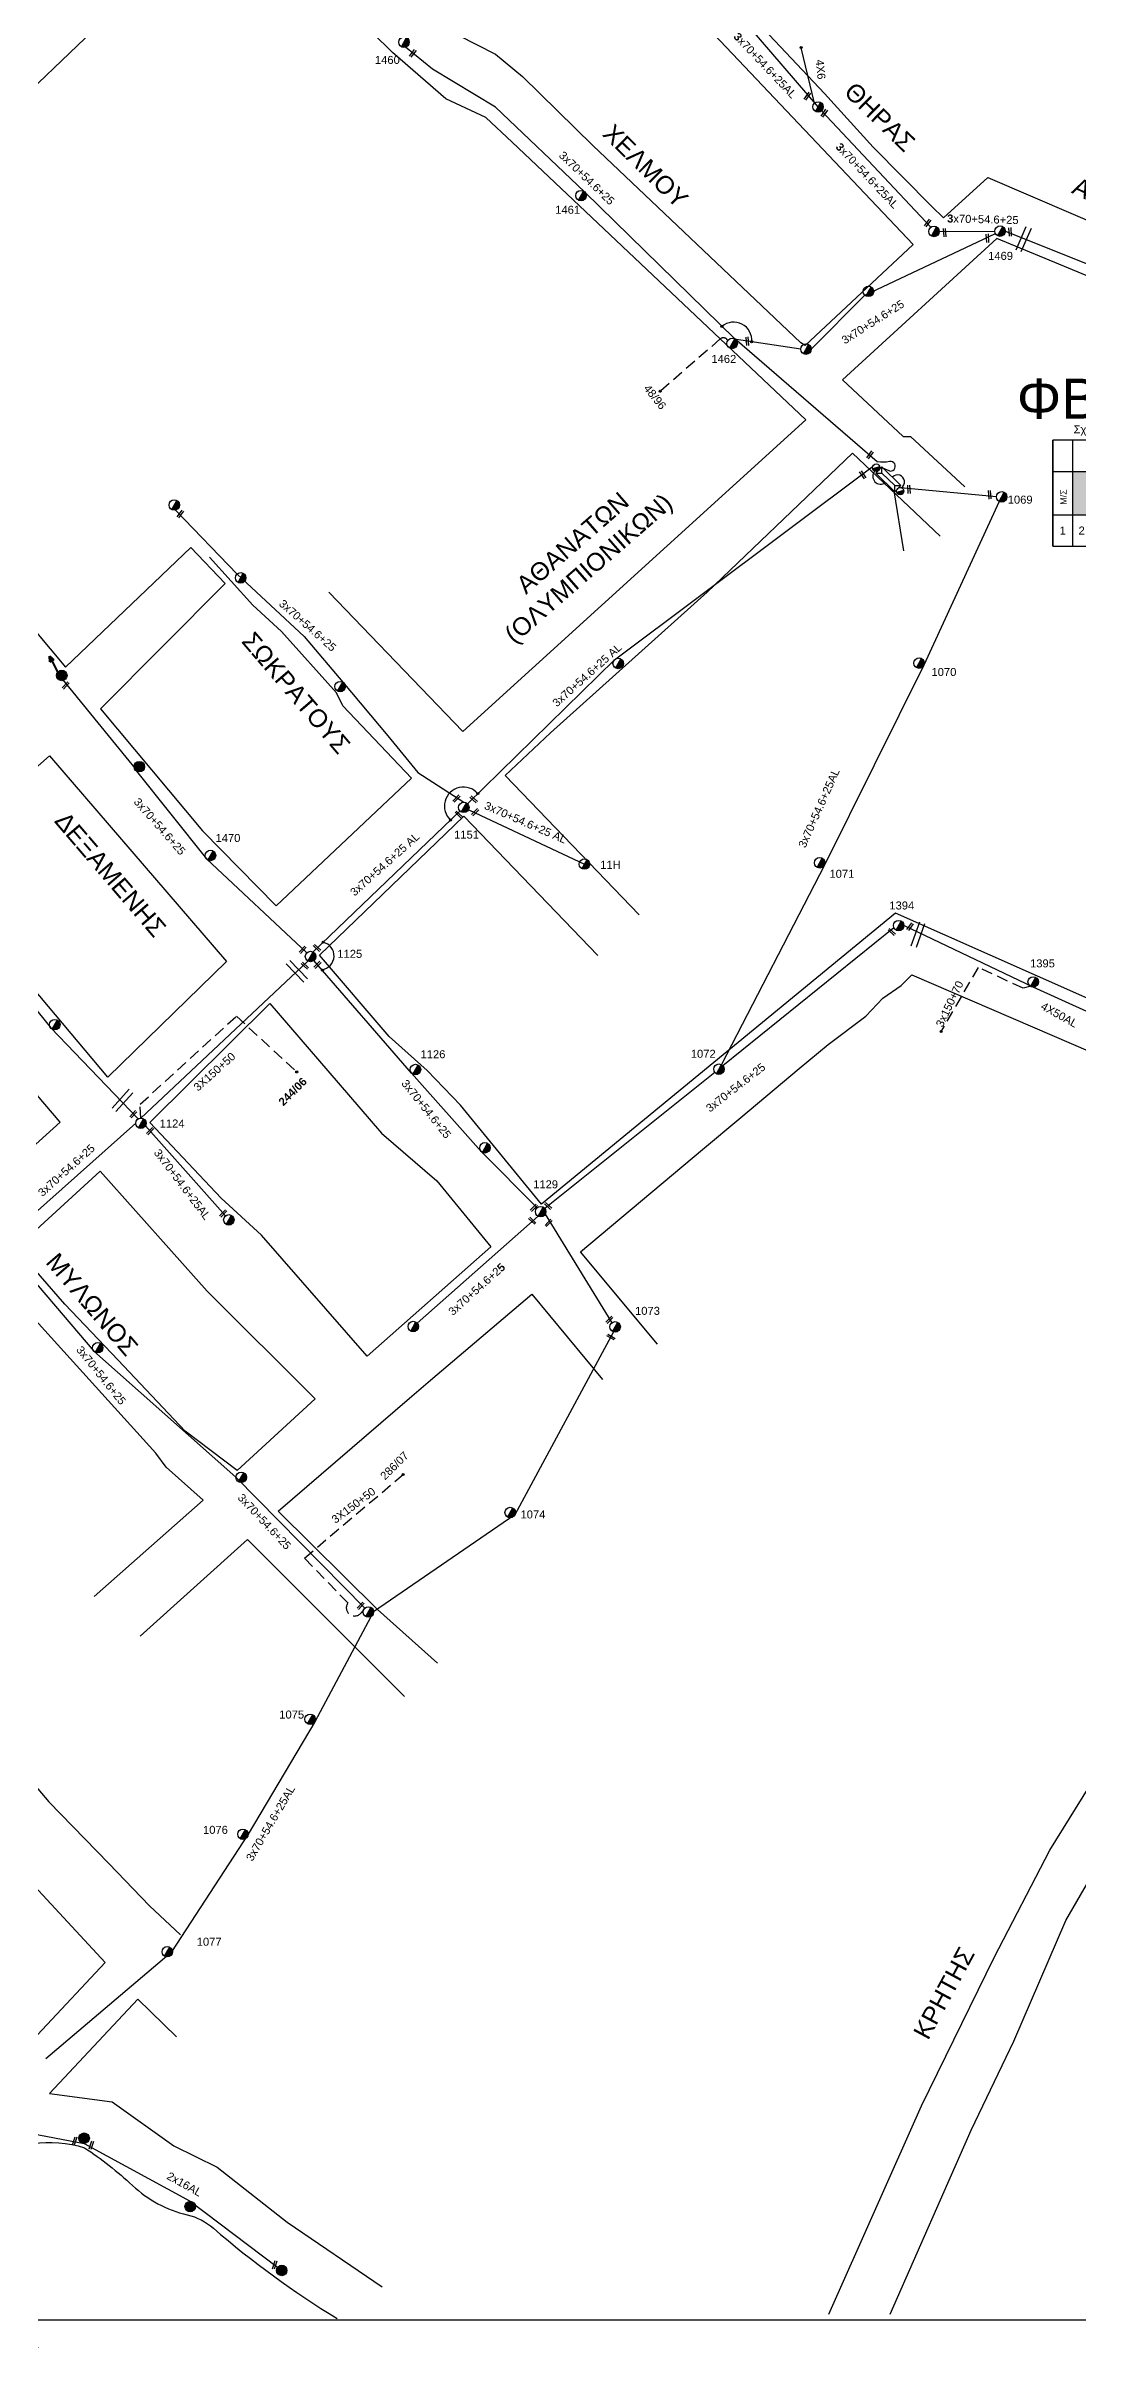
# Model space of a CAD drawing. Header units: millimetres. Extents: x -2449 to 2989, y 8 to 1056.
# Drawn here: x 1762 to 1994, y 35 to 553 of the extents above; entities that cross this region are included whole.
import ezdxf
from ezdxf.enums import TextEntityAlignment as Align

# ---------------------------------------------------------------- set-up
doc = ezdxf.new("R2010")
doc.units = ezdxf.units.MM
doc.linetypes.add('DASHED', pattern=[19.05, 12.7, -6.35])
for name, color, linetype in [('Άγνωστα', 7, 'Continuous'), ('Ασφαλειοκιβώτια Χ.Τ 6 αναχωρήσεων', 7, 'Continuous'), ('Ασφαλειοκιβώτια Χ.Τ 9 αναχωρήσεων', 7, 'Continuous'), ('Γυμνά εναέρια ΧΤ (1Φ)   2x16AL', 7, 'Continuous'), ('Γυμνά εναέρια ΧΤ (3Φ)   4x50AL', 7, 'Continuous'), ('Επίτονοι', 7, 'Continuous'), ('Επιγραφές - Σχήματα', 7, 'Continuous'), ('Μηχανική τομή', 7, 'Continuous'), ('Στύλος Ξύλινος', 7, 'Continuous'), ('Στύλος Ξύλινος @ 1', 7, 'Continuous'), ('Στύλος ΦΜ', 7, 'Continuous'), ('Στύλος ΦΜ @ 1', 7, 'Continuous'), ('Συνδέσεις', 7, 'Continuous'), ('Συνεστραμμένα ΧΤ   3x70+54.6+25 AL', 7, 'SYN_LINE'), ('Τομή', 7, 'Continuous'), ('Υποσταθμός εναέριος 2 στύλων', 7, 'Continuous'), ('Υποσταθμός πόλεως', 7, 'Continuous'), ('Υπόβαθρο ΔΕΗ', 7, 'Continuous'), ('Υπόγεια καλώδια Παροχών ΧΤ   4x6', 7, 'DASHED')]:
    doc.layers.add(name, color=color, linetype=linetype)
doc.styles.add('arial', font='arial.ttf')
doc.styles.get("Standard").update_dxf_attribs({"font": 'arial.ttf'})
doc.linetypes.add('SYN_LINE', pattern='A,0.5,-0.0001,["/\\/\\/\\/",Standard,S=0.1,R=0,X=0,Y=-0.05],-0.25', length=0.7501)

# ---------------------------------------------------------------- blocks, each defined once
blk = doc.blocks.new('ΥΠΑΡΧΩΝ ΤΣΙΜΕΝΤΕΝΙΟΣ ΣΤΥΛΟΣ')
at = {"layer": 'Στύλος ΦΜ'}
blk.add_hatch(color=7, dxfattribs=at).paths.add_polyline_path([(-1.3, -2.3, 0.574793), (2.6, 0, 0.268822), (1.3, 2.3)])
at = {"layer": 'Στύλος ΦΜ', "color": 7}
blk.add_line((-1.3, -2.3), (1.3, 2.3), dxfattribs=at)
blk.add_circle((0, 0), 2.62, dxfattribs=at)
at = {"layer": 'Στύλος ΦΜ', "flags": 4}
for tag, p in [('ΑΡΙΘΜΟΣ', (-4.7, 8.1)), ('ΤΥΠΟΣ', (-4.9, 3))]:
    blk.add_attdef(tag, p, '', height=4, dxfattribs=at)
blk = doc.blocks.new('ΥΠΑΡΧΩΝ ΞΥΛΙΝΟΣ ΣΤΥΛΟΣ')
at = {"layer": 'Στύλος Ξύλινος'}
h = blk.add_hatch(color=7, dxfattribs=at)
h.paths.add_polyline_path([(-2.6, 0, 0.270008), (-1.3, -2.3), (1.3, 2.3, 0.576266)])
h.paths.add_polyline_path([(-1.3, -2.3, 0.574793), (2.6, 0, 0.268822), (1.3, 2.3)])
at = {"layer": 'Στύλος Ξύλινος', "color": 7}
blk.add_line((-1.3, -2.3), (1.3, 2.3), dxfattribs=at)
blk.add_circle((0, 0), 2.62, dxfattribs=at)
at = {"layer": 'Στύλος Ξύλινος', "flags": 4}
for tag, p in [('ΑΡΙΘΜΟΣ', (-4.9, 8.6)), ('ΤΥΠΟΣ', (-4.8, 3.4))]:
    blk.add_attdef(tag, p, '', height=4, dxfattribs=at)
blk = doc.blocks.new('ΥΠΟΣΤΑΘΜΟΣ ΕΝΑΕΡΙΟΣ ΕΠΙ 2 ΣΤΥΛΩΝ')
at = {"layer": 'Υποσταθμός εναέριος 2 στύλων', "linetype": 'Continuous'}
for points in [[(-12, -2.1, 0.574793), (-8.5, -0.1, 0.268822), (-9.6, 2)], [(9.7, -2.1, 0.574793), (13.2, -0.1, 0.268822), (12, 1.9)]]:
    blk.add_hatch(color=256, dxfattribs=at).paths.add_polyline_path(points)
for p, q in [((-12, -2.1), (-9.6, 2)), ((9.7, -2.1), (12, 1.9))]:
    blk.add_line(p, q, dxfattribs=at)
for centre in [(-10.8, -0.1), (10.8, -0.1)]:
    blk.add_circle(centre, 2.36, dxfattribs=at)
at = {"layer": 'Υποσταθμός πόλεως', "linetype": 'Continuous', "ltscale": 40}
blk.add_lwpolyline([(-8.6, 2.8), (8.6, 2.8), (8.6, -2.8), (-8.6, -2.8)], close=True, dxfattribs=at)
for points in [[(-5.8, 0), (-8.6, 2.8)], [(-8.6, -2.8), (-5.8, 0)], [(-5.8, 0), (5.8, 0)], [(5.8, 0), (8.6, 2.8)], [(8.6, -2.8), (5.8, 0)]]:
    blk.add_lwpolyline(points, dxfattribs=at)
at = {"layer": 'Υποσταθμός εναέριος 2 στύλων', "ltscale": 40, "flags": 1}
for tag, p in [('ΜΕΤΑΣΧΗΜΑΤΙΣΜΟΣ', (14.1, 2.5)), ('ΙΣΧΥΣ', (14.1, -0.3)), ('ΑΡΙΘΜΟΣ', (14.2, -3))]:
    blk.add_attdef(tag, p, '', height=1.8, dxfattribs=at)
blk = doc.blocks.new('ΑΣΦΑΛΕΙΟΚΙΒΩΤΙΟ ΥΠΟΣΤΑΘΜΟΥ 6 ΑΝΑΧΩΡΗΣΕΩΝ')
at = {"layer": 'Ασφαλειοκιβώτια Χ.Τ 6 αναχωρήσεων', "ltscale": 40}
for p, q in [((-23.9, 27), (23.9, 27)), ((-9.8, 27), (-9.8, -27)), ((9.8, 27), (9.8, -27)), ((-23.9, 18), (23.9, 18)), ((-23.9, 9), (23.9, 9)), ((-23.9, 0), (23.9, 0)), ((-23.9, -9), (23.9, -9)), ((-23.9, -18), (23.9, -18))]:
    blk.add_line(p, q, dxfattribs=at)
at = {"layer": 'Ασφαλειοκιβώτια Χ.Τ 6 αναχωρήσεων'}
blk.add_lwpolyline([(-23.9, -27), (23.9, -27), (23.9, 27), (-23.9, 27)], close=True, dxfattribs=at)
for s, p in [('1', (-18.6, 24)), ('2', (-18.6, 15.5)), ('3', (-18.6, 6.4)), ('4', (-18.6, -2.6)), ('5', (-18.6, -11.6)), ('6', (-18.6, -20.8))]:
    blk.add_text(s, height=3.6, rotation=270, dxfattribs=at).set_placement(p)
at = {"layer": 'Ασφαλειοκιβώτια Χ.Τ 6 αναχωρήσεων', "ltscale": 40}
for tag, height, p in [('ΟΝΟΜΑ', 5, (-0.3, 31.7)), ('ΚΕΙΜΕΝΟ 1', 2, (17, 22.4)), ('ΚΕΙΜΕΝΟ 2', 2, (17, 13.7)), ('ΚΕΙΜΕΝΟ 3', 2, (17, 4.3)), ('ΚΕΙΜΕΝΟ 4', 2, (17, -4.7)), ('ΚΕΙΜΕΝΟ 5', 2, (17, -13.5)), ('ΣΧ', 2, (-0.2, -29.2)), ('ΚΕΙΜΕΝΟ 6', 2, (17, -22.4))]:
    blk.add_attdef(tag, text='', height=height, dxfattribs=at).set_placement(p, align=Align.MIDDLE_CENTER)
blk = doc.blocks.new('ΜΗΧΑΝΙΚΗ ΤΟΜΗ')
at = {"layer": 'Μηχανική τομή', "ltscale": 40}
for p, q in [((-1.9, 0.8), (1.9, 0.8)), ((1.9, 0), (-1.9, 0))]:
    blk.add_line(p, q, dxfattribs=at)
blk = doc.blocks.new('ΤΟΜΗ')
at = {"layer": 'Τομή', "ltscale": 40}
for p, q in [((-5.7, 0), (5.7, 0)), ((5.7, -2.3), (-5.7, -2.3))]:
    blk.add_line(p, q, dxfattribs=at)
blk = doc.blocks.new('_ΣΥΝΔΕΣΗ')
at = {"layer": 'Συνδέσεις', "linetype": 'SYN_LINE', "ltscale": 40}
blk.add_hatch(color=256, dxfattribs=at).paths.add_polyline_path([(0.5, 0, 1), (-0.5, 0, 1)])
at = {"layer": 'Συνδέσεις'}
blk.add_circle((0, 0), 0.5, dxfattribs=at)
blk = doc.blocks.new('ΕΠΙΤΟΝΟΣ')
at = {"layer": 'Επίτονοι', "lineweight": 40, "ltscale": 40}
blk.add_hatch(color=256, dxfattribs=at).paths.add_polyline_path([(-1.1, 6.5), (0, 9.1), (1.1, 6.5)])
for p, q in [((-1.1, 6.5), (0, 9.1)), ((1.1, 6.5), (-1.1, 6.5)), ((-1.1, 6.5), (0, 6.5)), ((0, 9.1), (1.1, 6.5)), ((0, 6.5), (0, 0))]:
    blk.add_line(p, q, dxfattribs=at)
blk = doc.blocks.new('A$C53537E35')
at = {"layer": 'Επίτονοι', "xscale": 0.4499999999998181, "yscale": 0.4499999999998181, "zscale": 0.4499999999998181}
blk.add_blockref('ΕΠΙΤΟΝΟΣ', (0.51, 0), dxfattribs=at)

msp = doc.modelspace()

# ---------------------------------------------------------------- hatches: boundary and pattern name
at = {"layer": 'Ασφαλειοκιβώτια Χ.Τ 9 αναχωρήσεων', "ltscale": 40}
msp.add_hatch(color=151, dxfattribs=at).paths.add_polyline_path([(1992.6, 457.02), (1992.63, 447.19), (1997.13, 447.2), (1997.1, 457.03)])

# ---------------------------------------------------------------- linework, layer by layer
at = {"layer": 'Άγνωστα', "color": 1, "linetype": 'SYN_LINE', "ltscale": 20}
msp.add_lwpolyline([(1977.39, 511.13), (2010.17, 498), (2043.09, 483.47)], dxfattribs=at)
at = {"layer": 'Άγνωστα', "color": 6, "linetype": 'DASHED', "ltscale": 0.2}
msp.add_lwpolyline([(1913.25, 486.88), (1899.76, 475.1)], dxfattribs=at)
at = {"layer": 'Άγνωστα', "color": 6, "linetype": 'SYN_LINE', "ltscale": 20}
msp.add_lwpolyline([(1931.37, 484.56), (1916.37, 486.86)], dxfattribs=at)
at = {"layer": 'Άγνωστα', "color": 151, "linetype": 'SYN_LINE', "ltscale": 15}
msp.add_lwpolyline([(1952.33, 452.68), (1954.45, 439.22)], dxfattribs=at)
at = {"layer": 'Άγνωστα', "linetype": 'SYN_LINE', "ltscale": 20}
msp.add_lwpolyline([(1820.51, 346.94), (1782.94, 311.62)], dxfattribs=at)
at = {"layer": 'Άγνωστα', "color": 133, "linetype": 'DASHED', "ltscale": 0.2}
msp.add_lwpolyline([(1983.12, 341.31), (1983.12, 341.31), (1981.36, 340.84), (1971.25, 345.5), (1962.9, 331.07)], dxfattribs=at)
at = {"layer": 'Άγνωστα', "color": 151, "linetype": 'DASHED', "ltscale": 0.2}
msp.add_lwpolyline([(1782.94, 311.62), (1782.75, 314.71), (1804.44, 334.54), (1817.97, 321.97)], dxfattribs=at)
msp.add_lwpolyline([(1833.06, 201.06), (1832.44, 200.29, -0.972446), (1829.48, 202.56), (1819.71, 212.65), (1841.94, 231.44)], format="xyb", dxfattribs=at)
at = {"layer": 'Γυμνά εναέρια ΧΤ (1Φ)   2x16AL', "color": 27, "ltscale": 40}
msp.add_lwpolyline([(1744.98, 85.77), (1770.16, 80.96), (1794.02, 67.94), (1813.67, 53.09)], dxfattribs=at)
at = {"layer": 'Γυμνά εναέρια ΧΤ (3Φ)   4x50AL', "color": 151, "ltscale": 40}
msp.add_lwpolyline([(2043.51, 314.69), (2010.25, 328.97), (1983.65, 341.06), (1954.57, 354.91)], dxfattribs=at)
at = {"layer": 'Επιγραφές - Σχήματα'}
msp.add_lwpolyline([(38.83, 1035.06), (2041.73, 1035.06), (2041.73, 41.17), (38.83, 41.17)], close=True, dxfattribs=at)
at = {"layer": 'Επιγραφές - Σχήματα', "color": 6, "linetype": 'DASHED', "ltscale": 0.2}
msp.add_arc((1913.95, 486.04), 1.1, 26.1341, 129.785, dxfattribs=at)
at = {"layer": 'Επιγραφές - Σχήματα', "linetype": 'Continuous', "ltscale": 0.2}
for centre, radius, start, end in [((1916.28, 486.63), 4.05, 354.6907, 130.649), ((1855.48, 381.8), 4.27, 40.6686, 227.4343), ((1823.26, 348.11), 3.12, 277.0083, 77.4992)]:
    msp.add_arc(centre, radius, start, end, dxfattribs=at)
at = {"layer": 'Επιγραφές - Σχήματα', "color": 2, "linetype": 'Continuous', "ltscale": 10}
msp.add_arc((1949.37, 455.99), 1.8, 138.6314, 306.3671, dxfattribs=at)
at = {"layer": 'Επιγραφές - Σχήματα', "color": 151, "linetype": 'Continuous', "ltscale": 10}
msp.add_arc((1953.15, 454.74), 1.55, 301.2945, 138.1956, dxfattribs=at)
at = {"layer": 'Συνεστραμμένα ΧΤ   3x70+54.6+25 AL', "color": 7, "linetype": 'SYN_LINE', "ltscale": 20}
for p, q in [((1935.25, 539.07), (1914.45, 563.39)), ((1855.56, 381.5), (1882.71, 368.75))]:
    msp.add_line(p, q, dxfattribs=at)
at = {"layer": 'Συνεστραμμένα ΧΤ   3x70+54.6+25 AL', "ltscale": 20}
for p, q in [((1975.98, 450.33), (1959.04, 413.46)), ((1959.04, 413.46), (1936.67, 368.51)), ((1936.67, 368.51), (1913.54, 323.63)), ((1873.89, 289.99), (1888.85, 265.54)), ((1889.73, 264.47), (1867.05, 222.35)), ((1867.05, 222.35), (1835.28, 200.51)), ((1835.28, 200.51), (1822.02, 175.81)), ((1822.02, 175.81), (1807.06, 150.5)), ((1807.06, 150.5), (1789.78, 124.06)), ((1789.23, 123.43), (1761.52, 99.99))]:
    msp.add_line(p, q, dxfattribs=at)
at = {"layer": 'Συνεστραμμένα ΧΤ   3x70+54.6+25 AL', "color": 1, "ltscale": 20}
for p, q in [((1744.03, 354.92), (1762.64, 331.89)), ((1762.64, 331.89), (1782.3, 311.43))]:
    msp.add_line(p, q, dxfattribs=at)
at = {"layer": 'Συνεστραμμένα ΧΤ   3x70+54.6+25 AL', "color": 151, "ltscale": 20}
msp.add_line((1783.96, 309.86), (1801.93, 289.6), dxfattribs=at)
at = {"layer": 'Συνεστραμμένα ΧΤ   3x70+54.6+25 AL', "color": 6, "linetype": 'SYN_LINE', "ltscale": 20}
msp.add_lwpolyline([(1949.72, 457.85), (1951.14, 457.25, 1.353574), (1951.34, 459.3, -0.093909), (1948.57, 459.26), (1916.5, 486.89), (1882.75, 519.97), (1862.67, 538.99), (1848.49, 547.54), (1842.44, 552.51)], format="xyb", dxfattribs=at)
for points in [[(1960.63, 512), (1936.05, 538.21)], [(1933.72, 484.59), (1945.76, 496.73), (1975.15, 510.63)]]:
    msp.add_lwpolyline(points, dxfattribs=at)
at = {"layer": 'Συνεστραμμένα ΧΤ   3x70+54.6+25 AL', "color": 6, "linetype": 'SYN_LINE', "ltscale": 15}
msp.add_lwpolyline([(1962.52, 511.03), (1975.04, 511.13)], dxfattribs=at)
at = {"layer": 'Συνεστραμμένα ΧΤ   3x70+54.6+25 AL', "color": 2, "linetype": 'SYN_LINE', "ltscale": 20}
for points in [[(1856.41, 382.32), (1889.46, 414.72), (1947.39, 458.09)], [(1790.69, 448.37), (1804.57, 433.99), (1819.68, 419.95), (1828.33, 409.69), (1838.5, 397.62), (1845.24, 389.35), (1855.56, 382.68)], [(1765.31, 410.26), (1781.89, 389.92)], [(1781.67, 390), (1797.67, 369.95), (1820.23, 348.77)], [(1821.67, 348.98), (1854.71, 380.69)], [(1952.33, 354.39), (1913.87, 323.35)], [(1872.04, 291.41), (1859.48, 304.09), (1843.81, 321.75), (1821.86, 347.07)], [(1912.04, 321.87), (1873.78, 291.29)], [(1872.27, 289.53), (1845.08, 265.49)]]:
    msp.add_lwpolyline(points, dxfattribs=at)
at = {"layer": 'Συνεστραμμένα ΧΤ   3x70+54.6+25 AL', "color": 7, "linetype": 'SYN_LINE', "ltscale": 20}
msp.add_lwpolyline([(1953.83, 453.43), (1975.39, 451.46)], dxfattribs=at)
at = {"layer": 'Συνεστραμμένα ΧΤ   3x70+54.6+25 AL', "color": 151, "linetype": 'SYN_LINE', "ltscale": 20}
for points in [[(1781.76, 310.44), (1752.13, 283.98)], [(1752.95, 281.97), (1772.32, 259.18), (1804.32, 230.8), (1833.28, 201.35)]]:
    msp.add_lwpolyline(points, dxfattribs=at)
at = {"layer": 'Υπόβαθρο ΔΕΗ'}
for p, q in [((1956.63, 508.12), (1907.8, 559.65)), ((1825.2, 429.9), (1855.33, 398.58)), ((1864.89, 388.64), (1895.02, 357.32)), ((1855.6, 379.54), (1885.73, 348.22))]:
    msp.add_line(p, q, dxfattribs=at)
for points in [[(1937, 590.44), (1986.18, 648.94), (1962.08, 668.23), (1854.27, 555.21), (1862.7, 550.94), (1868.79, 545.94), (1884.58, 530.41), (1931.37, 486)], [(1839.51, 551.35), (1803.76, 586.55), (1721.11, 507.47)], [(1915.58, 564.58), (1936.71, 542.12), (1947.63, 530), (1960.87, 516.71), (1963.44, 514.14), (1973.46, 523.2), (2040.6, 494.3)], [(1855.33, 398.58), (1932.49, 468.71), (1866.43, 531.12), (1860.54, 536.68), (1851.5, 540.87), (1839.51, 551.35)], [(1956.63, 508.12), (1932.32, 485.42), (1931.37, 486)], [(2039.95, 482.8), (1975.5, 509.51), (1940.72, 477.7), (1954.39, 464.9), (1956.03, 464.9), (1968.26, 453.63)], [(1721.81, 465.78), (1765.96, 413.05)], [(1864.89, 388.64), (1875.03, 398.24), (1910.29, 429.89), (1943.02, 461.18), (1962.73, 442.48)], [(1765.96, 413.05), (1794.15, 439.95), (1801.87, 431.86), (1773.82, 403.66)], [(1773.82, 403.66), (1796.76, 376.25), (1813.36, 359.38), (1843.8, 388.05), (1828.37, 404.34), (1826.92, 407.29), (1814.58, 421.09), (1808.1, 426.97), (1798.33, 437.82)], [(1690, 243.1), (1764.78, 310.72), (1697.37, 389.76), (1622.31, 322.34), (1690, 243.1)], [(1735.03, 368.95), (1762.39, 393.13), (1802.21, 346.84), (1775.51, 320.8), (1735.03, 368.95)], [(2037.18, 320.2), (1952.64, 357.68), (1873.07, 292.27), (1854.79, 314.52), (1847.35, 322.33), (1838.81, 329.97), (1823.09, 348.28), (1855.6, 379.54)], [(1899.14, 260.77), (1881.84, 281.56), (1909.29, 304.56), (1917.89, 311.77), (1931.02, 322.77), (1937.49, 328.19), (1945.99, 334.53), (1949.86, 338.62), (1953.95, 341.43), (1956.31, 343.84), (2037.25, 308.93)], [(1784.93, 310.58), (1811.93, 337.37), (1831.96, 314.17), (1837.07, 308.24), (1849.49, 297.52), (1861.67, 282.62), (1833.86, 258.03), (1810.06, 285.24), (1800.98, 293.61), (1784.93, 310.58)], [(1754.87, 282.36), (1773.73, 299.68), (1797.85, 272.69), (1822.13, 248.47), (1804.56, 232.33), (1792.89, 241.2), (1777.8, 257.12), (1765.8, 269.78), (1754.87, 282.36)], [(1772.38, 203.99), (1796.93, 225.63), (1788.62, 233.05), (1786.26, 236.27), (1749.08, 277.26), (1732.47, 261.99)], [(1849.63, 189), (1836.16, 201.04), (1813.8, 223.15), (1843.33, 248.61), (1848.04, 252.67), (1870.84, 271.98), (1886.79, 252.78)], [(1726.89, 256.87), (1699.67, 231.87), (1750.46, 171.7), (1756.47, 164.63), (1762.2, 157.77), (1775.72, 143.9), (1784.86, 134.37), (1791.83, 127.9)], [(1842.2, 181.5), (1806.94, 216.78), (1782.78, 195.1)]]:
    msp.add_lwpolyline(points, dxfattribs=at)
at = {"layer": 'Υπόβαθρο ΔΕΗ', "linetype": 'Continuous', "ltscale": 0.2}
for points in [[(1937.7, 42.58), (1958.52, 89.42), (1974.84, 122.78), (1987.38, 146.91), (2000.64, 168.27), (2021.76, 196.1), (2034.69, 213.46)], [(1951.51, 42.54), (1969.69, 83.91), (1979.3, 103.97), (1991.01, 131.13), (2006.91, 158.57), (2020.5, 179.25), (2034.29, 196.18)]]:
    msp.add_lwpolyline(points, dxfattribs=at)
at = {"layer": 'Υπόβαθρο ΔΕΗ', "ltscale": 20}
msp.add_lwpolyline([(1692.75, 35.65), (1724.97, 68.93), (1731.32, 75.22), (1737, 81.87), (1741.75, 86.51), (1746.5, 91.35), (1774.88, 121.69), (1745.77, 153.03), (1693.24, 101.62, -0.622394), (1692.31, 101.95), (1677.37, 116.8), (1590.74, 36.43)], format="xyb", dxfattribs=at)
msp.add_lwpolyline([(1790.97, 104.92), (1782.23, 113.41), (1762.37, 92.18), (1776.48, 90.31), (1790.34, 80.45), (1800.09, 75.58), (1815.82, 63.21), (1837.18, 48.73)], dxfattribs=at)
at = {"layer": 'Υπόβαθρο ΔΕΗ'}
msp.add_lwpolyline([(1759.82, 34.95), (1732.96, 61.64), (1747.59, 77.34, -0.204667), (1770.24, 80, -0.040487), (1781.03, 71.5, 0.128979), (1793.36, 64.89, -0.120186), (1799.23, 61.88, 0.042164), (1827.1, 41.58, 0.279599)], format="xyb", dxfattribs=at)
at = {"layer": 'Υπόγεια καλώδια Παροχών ΧΤ   4x6', "color": 6, "linetype": 'SYN_LINE', "ltscale": 15}
msp.add_lwpolyline([(1934.44, 539.93), (1931.43, 552.4)], dxfattribs=at)

# ---------------------------------------------------------------- block references
at = {"layer": 'Ασφαλειοκιβώτια Χ.Τ 6 αναχωρήσεων'}
ref = msp.add_blockref('ΑΣΦΑΛΕΙΟΚΙΒΩΤΙΟ ΥΠΟΣΤΑΘΜΟΥ 6 ΑΝΑΧΩΡΗΣΕΩΝ', (2001.6, 452.18), dxfattribs=dict(at, xscale=0.5, yscale=0.5, zscale=0.5, rotation=90))
ref.add_attrib('ΣΧ', 'Σχ.3-69613', dxfattribs={"ltscale": 40, "height": 1, "rotation": 90}).set_placement((2016.21, 452.07), align=Align.MIDDLE_CENTER)
at = {"layer": 'Επιγραφές - Σχήματα', "linetype": 'Continuous', "ltscale": 0.2, "rotation": 27.75476767437836}
msp.add_blockref('A$C53537E35', (1763.8, 411.64), dxfattribs=at)
at = {"layer": 'Μηχανική τομή'}
for p, xscale, yscale, zscale, rotation in [((1843.92, 551.25), 0.5000000000001407, 0.5000000000001407, 0.5000000000001407, 232.1541293134015), ((1932.68, 541.6), 0.5000000000000938, 0.5000000000000938, 0.5000000000000938, 234.2309196327859), ((1936.48, 537.8), 0.5000000000000938, 0.5000000000000938, 0.5000000000000938, 234.2309196327859), ((1959.77, 513.07), 0.500000000000189, 0.500000000000189, 0.500000000000189, 233.5687966375542), ((1963.53, 510.79), 0.5000000000000945, 0.5000000000000945, 0.5000000000000945, 273.3700717617913), ((1973.15, 509.52), 0.5000000000000945, 0.5000000000000945, 0.5000000000000945, 273.3700717617913), ((1978.24, 510.96), 0.5000000000000945, 0.5000000000000945, 0.5000000000000945, 273.3700717617913), ((1919.15, 486.36), 0.5000000000000945, 0.5000000000000945, 0.5000000000000945, 273.3700717617913), ((1946.8, 460.91), 0.500000000000189, 0.500000000000189, 0.500000000000189, 233.5687966375542), ((1945.15, 456.2), 0.4999999999999978, 0.4999999999999978, 0.4999999999999978, 305.1309910353553), ((1955.49, 453.05), 0.5000000000000945, 0.5000000000000945, 0.5000000000000945, 273.3700717617913), ((1973.65, 451.81), 0.5000000000000945, 0.5000000000000945, 0.5000000000000945, 273.3700717617913), ((1791.63, 447.62), 0.500000000000189, 0.500000000000189, 0.500000000000189, 233.5687966375542), ((1766.15, 408.82), 0.4999999999999593, 0.4999999999999593, 0.4999999999999593, 46.39220406738361), ((1854.06, 383.33), 0.4999999999999593, 0.4999999999999593, 0.4999999999999593, 46.39220406738361), ((1857.64, 383.15), 0.4999999999999644, 0.4999999999999644, 0.4999999999999644, 317.6113305231012), ((1854.29, 379.75), 0.4999999999999644, 0.4999999999999644, 0.4999999999999644, 317.6113305231012), ((1858.26, 380.29), 0.4999999999999593, 0.4999999999999593, 0.4999999999999593, 46.39220406738361), ((1951.69, 353.3), 0.4999999999999644, 0.4999999999999644, 0.4999999999999644, 317.6113305231012), ((1955.79, 354.78), 0.4999999999998604, 0.4999999999998604, 0.4999999999998604, 235.2074142497652), ((1819.46, 349.34), 0.4999999999999593, 0.4999999999999593, 0.4999999999999593, 46.39220406738361), ((1822.41, 349.76), 0.4999999999999644, 0.4999999999999644, 0.4999999999999644, 317.6113305231012), ((1819.69, 345.76), 0.4999999999999644, 0.4999999999999644, 0.4999999999999644, 317.6113305231012), ((1822.79, 345.95), 0.4999999999999593, 0.4999999999999593, 0.4999999999999593, 46.39220406738361), ((1781.38, 312.32), 0.4999999999999593, 0.4999999999999593, 0.4999999999999593, 46.39220406738361), ((1785.15, 308.55), 0.4999999999999593, 0.4999999999999593, 0.4999999999999593, 46.39220406738361), ((1801.59, 290.03), 0.4999999999999593, 0.4999999999999593, 0.4999999999999593, 46.39220406738361), ((1871.45, 291.28), 0.4999999999999593, 0.4999999999999593, 0.4999999999999593, 46.39220406738361), ((1874.4, 291.7), 0.4999999999999644, 0.4999999999999644, 0.4999999999999644, 317.6113305231012), ((1870.83, 288.35), 0.4999999999999644, 0.4999999999999644, 0.4999999999999644, 317.6113305231012), ((1874.78, 287.89), 0.4999999999999593, 0.4999999999999593, 0.4999999999999593, 46.39220406738361), ((1888.47, 266.08), 0.4999999999999593, 0.4999999999999593, 0.4999999999999593, 46.39220406738361), ((1888.56, 262.18), 0.5000000000000574, 0.5000000000000574, 0.5000000000000574, 329.3880754070854), ((1832.52, 201.78), 0.4999999999999593, 0.4999999999999593, 0.4999999999999593, 46.39220406738361), ((1768.23, 81.45), 0.4999999999998549, 0.4999999999998549, 0.4999999999998549, 72.43189364730037), ((1771.99, 80.49), 0.4999999999998549, 0.4999999999998549, 0.4999999999998549, 72.43189364730037), ((1813.21, 53.56), 0.4999999999998549, 0.4999999999998549, 0.4999999999998549, 72.43189364730037)]:
    msp.add_blockref('ΜΗΧΑΝΙΚΗ ΤΟΜΗ', p, dxfattribs=dict(at, xscale=xscale, yscale=yscale, zscale=zscale, rotation=rotation))
at = {"layer": 'Στύλος Ξύλινος @ 1', "ltscale": 40, "xscale": 0.4499999999998181, "yscale": 0.4499999999998181, "zscale": 0.4499999999998181}
for p in [(1765.14, 411.18), (1782.58, 390.66), (1770.16, 82.14), (1794.02, 66.76), (1814.61, 52.38)]:
    msp.add_blockref('ΥΠΑΡΧΩΝ ΞΥΛΙΝΟΣ ΣΤΥΛΟΣ', p, dxfattribs=at)
at = {"layer": 'Στύλος ΦΜ @ 1', "ltscale": 40}
ref = msp.add_blockref('ΥΠΑΡΧΩΝ ΤΣΙΜΕΝΤΕΝΙΟΣ ΣΤΥΛΟΣ', (1842.11, 553.64), dxfattribs=dict(at, xscale=0.4499999999998181, yscale=0.4499999999998181, zscale=0.4499999999998181))
ref.add_attrib('ΑΡΙΘΜΟΣ', '1460', (1835.58, 548.75), dxfattribs={"layer": 'Στύλος ΦΜ', "height": 1.8, "flags": 4})
at = {"layer": 'Στύλος ΦΜ @ 1', "ltscale": 40, "xscale": 0.4499999999998181, "yscale": 0.4499999999998181, "zscale": 0.4499999999998181}
for p in [(1935.25, 539.07), (1961.34, 511.06), (1946.59, 497.57), (1932.54, 484.59), (1790.44, 449.52), (1805.38, 433.14), (1890.29, 413.88), (1827.74, 408.67), (1763.56, 332.63), (1860.32, 304.92), (1802.71, 288.72), (1844.2, 264.71), (1773.22, 259.95), (1805.5, 230.8), (1834.1, 200.51)]:
    msp.add_blockref('ΥΠΑΡΧΩΝ ΤΣΙΜΕΝΤΕΝΙΟΣ ΣΤΥΛΟΣ', p, dxfattribs=at)
at = {"layer": 'Στύλος ΦΜ @ 1', "ltscale": 40}
ref = msp.add_blockref('ΥΠΑΡΧΩΝ ΤΣΙΜΕΝΤΕΝΙΟΣ ΣΤΥΛΟΣ', (1881.93, 519.12), dxfattribs=dict(at, xscale=0.4499999999998181, yscale=0.4499999999998181, zscale=0.4499999999998181))
ref.add_attrib('ΤΥΠΟΣ', '1461', (1876.13, 515.04), dxfattribs={"layer": 'Στύλος ΦΜ', "height": 1.8, "flags": 4})
ref = msp.add_blockref('ΥΠΑΡΧΩΝ ΤΣΙΜΕΝΤΕΝΙΟΣ ΣΤΥΛΟΣ', (1976.21, 511.13), dxfattribs=dict(at, xscale=0.4499999999998181, yscale=0.4499999999998181, zscale=0.4499999999998181))
ref.add_attrib('ΤΥΠΟΣ', '1469', (1973.51, 504.67), dxfattribs={"layer": 'Στύλος ΦΜ', "height": 1.8, "flags": 4})
ref = msp.add_blockref('ΥΠΑΡΧΩΝ ΤΣΙΜΕΝΤΕΝΙΟΣ ΣΤΥΛΟΣ', (1915.92, 485.87), dxfattribs=dict(at, xscale=0.4499999999998181, yscale=0.4499999999998181, zscale=0.4499999999998181))
ref.add_attrib('ΤΥΠΟΣ', '1462', (1911.26, 481.48), dxfattribs={"layer": 'Στύλος ΦΜ', "height": 1.8, "flags": 4})
ref = msp.add_blockref('ΥΠΑΡΧΩΝ ΤΣΙΜΕΝΤΕΝΙΟΣ ΣΤΥΛΟΣ', (1976.56, 451.35), dxfattribs=dict(at, xscale=0.4499999999998181, yscale=0.4499999999998181, zscale=0.4499999999998181))
ref.add_attrib('ΤΥΠΟΣ', '1069', (1977.92, 449.83), dxfattribs={"layer": 'Στύλος ΦΜ', "height": 1.8, "flags": 4})
ref = msp.add_blockref('ΥΠΑΡΧΩΝ ΤΣΙΜΕΝΤΕΝΙΟΣ ΣΤΥΛΟΣ', (1957.97, 413.95), dxfattribs=dict(at, xscale=0.4499999999998181, yscale=0.4499999999998181, zscale=0.4499999999998181))
ref.add_attrib('ΤΥΠΟΣ', '1070', (1960.77, 411.06), dxfattribs={"layer": 'Στύλος ΦΜ', "height": 1.8, "flags": 4})
ref = msp.add_blockref('ΥΠΑΡΧΩΝ ΤΣΙΜΕΝΤΕΝΙΟΣ ΣΤΥΛΟΣ', (1855.56, 381.5), dxfattribs=dict(at, xscale=0.4499999999998181, yscale=0.4499999999998181, zscale=0.4499999999998181))
ref.add_attrib('ΤΥΠΟΣ', '1151', (1853.38, 374.47), dxfattribs={"layer": 'Στύλος ΦΜ', "height": 1.8, "flags": 4})
ref = msp.add_blockref('ΥΠΑΡΧΩΝ ΤΣΙΜΕΝΤΕΝΙΟΣ ΣΤΥΛΟΣ', (1798.58, 370.69), dxfattribs=dict(at, xscale=0.4499999999998181, yscale=0.4499999999998181, zscale=0.4499999999998181))
ref.add_attrib('ΤΥΠΟΣ', '1470', (1799.71, 373.72), dxfattribs={"layer": 'Στύλος ΦΜ', "height": 1.8, "flags": 4})
ref = msp.add_blockref('ΥΠΑΡΧΩΝ ΤΣΙΜΕΝΤΕΝΙΟΣ ΣΤΥΛΟΣ', (1882.71, 368.75), dxfattribs=dict(at, xscale=0.4499999999998181, yscale=0.4499999999998181, zscale=0.4499999999998181))
ref.add_attrib('ΤΥΠΟΣ', '11H', (1886.24, 367.68), dxfattribs={"layer": 'Στύλος ΦΜ', "height": 1.8, "flags": 4})
ref = msp.add_blockref('ΥΠΑΡΧΩΝ ΤΣΙΜΕΝΤΕΝΙΟΣ ΣΤΥΛΟΣ', (1935.62, 369.04), dxfattribs=dict(at, xscale=0.4499999999998181, yscale=0.4499999999998181, zscale=0.4499999999998181))
ref.add_attrib('ΤΥΠΟΣ', '1071', (1937.82, 365.67), dxfattribs={"layer": 'Στύλος ΦΜ', "height": 1.8, "flags": 4})
ref = msp.add_blockref('ΥΠΑΡΧΩΝ ΤΣΙΜΕΝΤΕΝΙΟΣ ΣΤΥΛΟΣ', (1953.39, 354.91), dxfattribs=dict(at, xscale=0.4499999999998181, yscale=0.4499999999998181, zscale=0.4499999999998181))
ref.add_attrib('ΤΥΠΟΣ', '1394', (1951.29, 358.54), dxfattribs={"layer": 'Στύλος ΦΜ', "height": 1.8, "flags": 4})
ref = msp.add_blockref('ΥΠΑΡΧΩΝ ΤΣΙΜΕΝΤΕΝΙΟΣ ΣΤΥΛΟΣ', (1821.09, 347.96), dxfattribs=dict(at, xscale=0.4499999999998181, yscale=0.4499999999998181, zscale=0.4499999999998181))
ref.add_attrib('ΤΥΠΟΣ', '1125', (1827.12, 347.66), dxfattribs={"layer": 'Στύλος ΦΜ', "height": 1.8, "flags": 4})
ref = msp.add_blockref('ΥΠΑΡΧΩΝ ΤΣΙΜΕΝΤΕΝΙΟΣ ΣΤΥΛΟΣ', (1983.65, 342.24), dxfattribs=dict(at, xscale=0.4499999999998181, yscale=0.4499999999998181, zscale=0.4499999999998181))
ref.add_attrib('ΤΥΠΟΣ', '1395', (1982.94, 345.51), dxfattribs={"layer": 'Στύλος ΦΜ', "height": 1.8, "flags": 4})
ref = msp.add_blockref('ΥΠΑΡΧΩΝ ΤΣΙΜΕΝΤΕΝΙΟΣ ΣΤΥΛΟΣ', (1844.69, 322.53), dxfattribs=dict(at, xscale=0.4499999999998181, yscale=0.4499999999998181, zscale=0.4499999999998181))
ref.add_attrib('ΤΥΠΟΣ', '1126', (1845.83, 325.07), dxfattribs={"layer": 'Στύλος ΦΜ', "height": 1.8, "flags": 4})
ref = msp.add_blockref('ΥΠΑΡΧΩΝ ΤΣΙΜΕΝΤΕΝΙΟΣ ΣΤΥΛΟΣ', (1912.96, 322.61), dxfattribs=dict(at, xscale=0.4499999999998181, yscale=0.4499999999998181, zscale=0.4499999999998181))
ref.add_attrib('ΤΥΠΟΣ', '1072', (1906.63, 325.18), dxfattribs={"layer": 'Στύλος ΦΜ', "height": 1.8, "flags": 4})
ref = msp.add_blockref('ΥΠΑΡΧΩΝ ΤΣΙΜΕΝΤΕΝΙΟΣ ΣΤΥΛΟΣ', (1782.94, 310.44), dxfattribs=dict(at, xscale=0.4499999999998181, yscale=0.4499999999998181, zscale=0.4499999999998181))
ref.add_attrib('ΤΥΠΟΣ', '1124', (1787.15, 309.49), dxfattribs={"layer": 'Στύλος ΦΜ', "height": 1.8, "flags": 4})
ref = msp.add_blockref('ΥΠΑΡΧΩΝ ΤΣΙΜΕΝΤΕΝΙΟΣ ΣΤΥΛΟΣ', (1872.86, 290.56), dxfattribs=dict(at, xscale=0.4499999999998181, yscale=0.4499999999998181, zscale=0.4499999999998181))
ref.add_attrib('ΤΥΠΟΣ', '1129', (1871.17, 295.81), dxfattribs={"layer": 'Στύλος ΦΜ', "height": 1.8, "flags": 4})
ref = msp.add_blockref('ΥΠΑΡΧΩΝ ΤΣΙΜΕΝΤΕΝΙΟΣ ΣΤΥΛΟΣ', (1889.61, 264.64), dxfattribs=dict(at, xscale=0.4499999999998181, yscale=0.4499999999998181, zscale=0.4499999999998181))
ref.add_attrib('ΤΥΠΟΣ', '1073', (1894.09, 267.35), dxfattribs={"layer": 'Στύλος ΦΜ', "height": 1.8, "flags": 4})
ref = msp.add_blockref('ΥΠΑΡΧΩΝ ΤΣΙΜΕΝΤΕΝΙΟΣ ΣΤΥΛΟΣ', (1866, 222.88), dxfattribs=dict(at, xscale=0.4499999999998181, yscale=0.4499999999998181, zscale=0.4499999999998181))
ref.add_attrib('ΤΥΠΟΣ', '1074', (1868.32, 221.55), dxfattribs={"layer": 'Στύλος ΦΜ', "height": 1.8, "flags": 4})
ref = msp.add_blockref('ΥΠΑΡΧΩΝ ΤΣΙΜΕΝΤΕΝΙΟΣ ΣΤΥΛΟΣ', (1820.99, 176.37), dxfattribs=dict(at, xscale=0.4499999999998181, yscale=0.4499999999998181, zscale=0.4499999999998181))
ref.add_attrib('ΤΥΠΟΣ', '1075', (1814.05, 176.53), dxfattribs={"layer": 'Στύλος ΦΜ', "height": 1.8, "flags": 4})
ref = msp.add_blockref('ΥΠΑΡΧΩΝ ΤΣΙΜΕΝΤΕΝΙΟΣ ΣΤΥΛΟΣ', (1805.88, 150.5), dxfattribs=dict(at, xscale=0.4499999999998181, yscale=0.4499999999998181, zscale=0.4499999999998181))
ref.add_attrib('ΤΥΠΟΣ', '1076', (1796.9, 150.6), dxfattribs={"layer": 'Στύλος ΦΜ', "height": 1.8, "flags": 4})
ref = msp.add_blockref('ΥΠΑΡΧΩΝ ΤΣΙΜΕΝΤΕΝΙΟΣ ΣΤΥΛΟΣ', (1788.86, 124.08), dxfattribs=dict(at, xscale=0.4499999999998181, yscale=0.4499999999998181, zscale=0.4499999999998181))
ref.add_attrib('ΤΥΠΟΣ', '1077', (1795.49, 125.43), dxfattribs={"layer": 'Στύλος ΦΜ', "height": 1.8, "flags": 4})
at = {"layer": 'Συνδέσεις', "xscale": 0.4500000000000455, "yscale": 0.4500000000000455, "zscale": 0.4500000000000455}
for p in [(1931.43, 552.41), (1913.64, 489.71), (1920.31, 486.26), (1899.76, 475.1), (1858.72, 384.59), (1852.59, 378.66), (1823.94, 351.16), (1823.79, 344.85), (1962.93, 331.08), (1817.97, 321.98), (1841.9, 231.42)]:
    msp.add_blockref('_ΣΥΝΔΕΣΗ', p, dxfattribs=at)
at = {"layer": 'Τομή'}
for p, xscale, yscale, zscale, rotation in [((1980.97, 509.53), 0.500000000000131, 0.500000000000131, 0.500000000000131, 66.60962494327839), ((1958.26, 352.65), 0.4999999999997557, 0.4999999999997557, 0.4999999999997557, 250.2720839456052), ((1818.41, 345.03), 0.49999999999976, 0.49999999999976, 0.49999999999976, 313.7033936296863), ((1778.35, 315.97), 0.4999999999998515, 0.4999999999998515, 0.4999999999998515, 47.83879198316129)]:
    msp.add_blockref('ΤΟΜΗ', p, dxfattribs=dict(at, xscale=xscale, yscale=yscale, zscale=zscale, rotation=rotation))
at = {"layer": 'Υποσταθμός εναέριος 2 στύλων', "xscale": 0.350167006921371, "yscale": 0.350167006921371, "zscale": 0.350167006921371, "rotation": 315.5423550791845}
msp.add_blockref('ΥΠΟΣΤΑΘΜΟΣ ΕΝΑΕΡΙΟΣ ΕΠΙ 2 ΣΤΥΛΩΝ', (1951.07, 455.3), dxfattribs=at)

# ---------------------------------------------------------------- texts
at = {"layer": 'Άγνωστα', "linetype": 'SYN_LINE', "ltscale": 20, "char_height": 1.8, "width": 69.1904, "attachment_point": 1, "style": 'arial'}
for s, insert, rotation in [('3x150+70', (1961.64, 332.66), 64.5695), ('3X150+50', (1794.57, 318.88), 41.7569), ('3X150+50', (1825.6, 221.75), 36.9701)]:
    msp.add_mtext(s, dxfattribs=dict(at, insert=insert, rotation=rotation))
at = {"layer": 'Γυμνά εναέρια ΧΤ (1Φ)   2x16AL', "ltscale": 40, "insert": (1789.44, 74.65), "char_height": 1.8, "width": 69.1904, "attachment_point": 1, "rotation": 330.858, "style": 'arial'}
msp.add_mtext('2x16AL', dxfattribs=at)
at = {"layer": 'Γυμνά εναέρια ΧΤ (3Φ)   4x50AL', "ltscale": 40, "insert": (1986.06, 337.81), "char_height": 1.8, "width": 69.1904, "attachment_point": 1, "rotation": 330.858, "style": 'arial'}
msp.add_mtext('4X50AL', dxfattribs=at)
at = {"layer": 'Επιγραφές - Σχήματα', "char_height": 4, "attachment_point": 1}
for s, insert, width, rotation in [('ΘΗΡΑΣ', (1943.63, 545.01), 157.7424, 315.7968), ('ΧΕΛΜΟΥ', (1889.34, 535.6), 157.7424, 315.509), ('ΑΝΔΡΟΥ', (1993.76, 523.43), 157.7424, 334.9463), ('\\pt128;      ΑΘΑΝΑΤΩΝ (ΟΛΥΜΠΙΟΝIΚΩΝ)', (1859.92, 426.18), 58.1392, 41.0433), ('ΣΩΚΡΑΤΟΥΣ', (1808.4, 421.38), 60.2857, 310.6112), ('ΔΕΞΑΜΕΝΗΣ', (1766.33, 380.93), 157.7424, 310.6112), ('ΜΥΛΩΝΟΣ', (1764.34, 281.69), 157.7424, 310.6112), ('ΚΡΗΤΗΣ', (1956.48, 105.9), 157.7424, 61.6518)]:
    msp.add_mtext(s, dxfattribs=dict(at, insert=insert, width=width, rotation=rotation))
at = {"layer": 'Επιγραφές - Σχήματα', "insert": (1979.95, 477.95), "char_height": 9, "width": 103.4348, "attachment_point": 1}
msp.add_mtext('ΦΒ-125', dxfattribs=at)
at = {"layer": 'Επιγραφές - Σχήματα', "linetype": 'SYN_LINE', "ltscale": 20, "attachment_point": 1, "style": 'arial'}
for s, insert, char_height, width, rotation in [('48/96', (1897.31, 476.84), 1.8, 69.1904, 308.6777), ('\\A1;M/Σ', (1989.75, 449.57), 1.44, 55.3523, 90.3448), ('{\\fArial|b1|i0|c0|p34;244/06}', (1813.71, 315.5), 1.8, 69.1904, 44.8901), ('286/07', (1836.58, 231.35), 1.8, 69.1904, 44.8901)]:
    msp.add_mtext(s, dxfattribs=dict(at, insert=insert, char_height=char_height, width=width, rotation=rotation))
at = {"layer": 'Επιγραφές - Σχήματα', "linetype": 'Continuous', "insert": (1992.73, 467.45), "char_height": 1.8, "width": 18.2371, "attachment_point": 1}
msp.add_mtext('Σχ.3-69613', dxfattribs=at)
at = {"layer": 'Συνεστραμμένα ΧΤ   3x70+54.6+25 AL', "style": 'arial'}
for rotation, p in [(65.9615, (1932.38, 372.23)), (307.2207, (1785.73, 303.79)), (59.6223, (1808, 144.27))]:
    msp.add_text('3x70+54.6+25AL', height=1.8, rotation=rotation, dxfattribs=at).set_placement(p)
at = {"layer": 'Συνεστραμμένα ΧΤ   3x70+54.6+25 AL', "linetype": 'SYN_LINE', "ltscale": 20, "char_height": 1.8, "attachment_point": 1, "style": 'arial'}
for s, insert, width, rotation in [('{\\fArial|b1|i0|c161|p34;3}x70+54.6+25AL', (1917.4, 555.98), 22.6172, 313.546), ('3x70+54.6+25', (1878.05, 529.29), 69.1904, 316.1931), ('{\\fArial|b1|i0|c161|p34;3}x70+54.6+25AL', (1940.37, 531.18), 22.6172, 313.546), ('{\\fArial|b1|i0|c161|p34;3}x70+54.6+25', (1964.31, 514.89), 69.1904, 358.6989), ('3x70+54.6+25', (1940.31, 487.15), 69.1904, 32.4511), ('3x70+54.6+25', (1815.02, 428.42), 69.1904, 318.5585), ('3x70+54.6+25 AL', (1875.29, 405.33), 23.4461, 41.8553), ('3x70+54.6+25', (1782.53, 383.85), 69.1904, 311.3232), ('3x70+54.6+25 AL', (1860.71, 382.89), 23.4461, 336.5049), ('3x70+54.6+25 AL', (1829.79, 362.76), 23.4461, 41.8553), ('3x70+54.6+25', (1909.82, 314.25), 69.1904, 37.9888), ('3x70+54.6+25', (1842.8, 320.49), 69.1904, 308.7995), ('3x70+54.6+25', (1759.58, 295.18), 69.1904, 41.8553), ('3x70+54.6+2{\\fArial|b1|i0|c161|p34;5}', (1851.89, 268.42), 69.1904, 41.8553), ('3x70+54.6+25', (1769.66, 260.57), 69.1904, 308.7995), ('3x70+54.6+25', (1805.86, 227.31), 69.1904, 313.2608)]:
    msp.add_mtext(s, dxfattribs=dict(at, insert=insert, width=width, rotation=rotation))
at = {"layer": 'Υπόγεια καλώδια Παροχών ΧΤ   4x6', "linetype": 'DASHED', "ltscale": 0.1, "insert": (1936.5, 549.83), "char_height": 1.8, "width": 69.1904, "attachment_point": 1, "rotation": 275.939, "style": 'arial'}
msp.add_mtext('4X6', dxfattribs=at)

doc.saveas('drawing.dxf')
